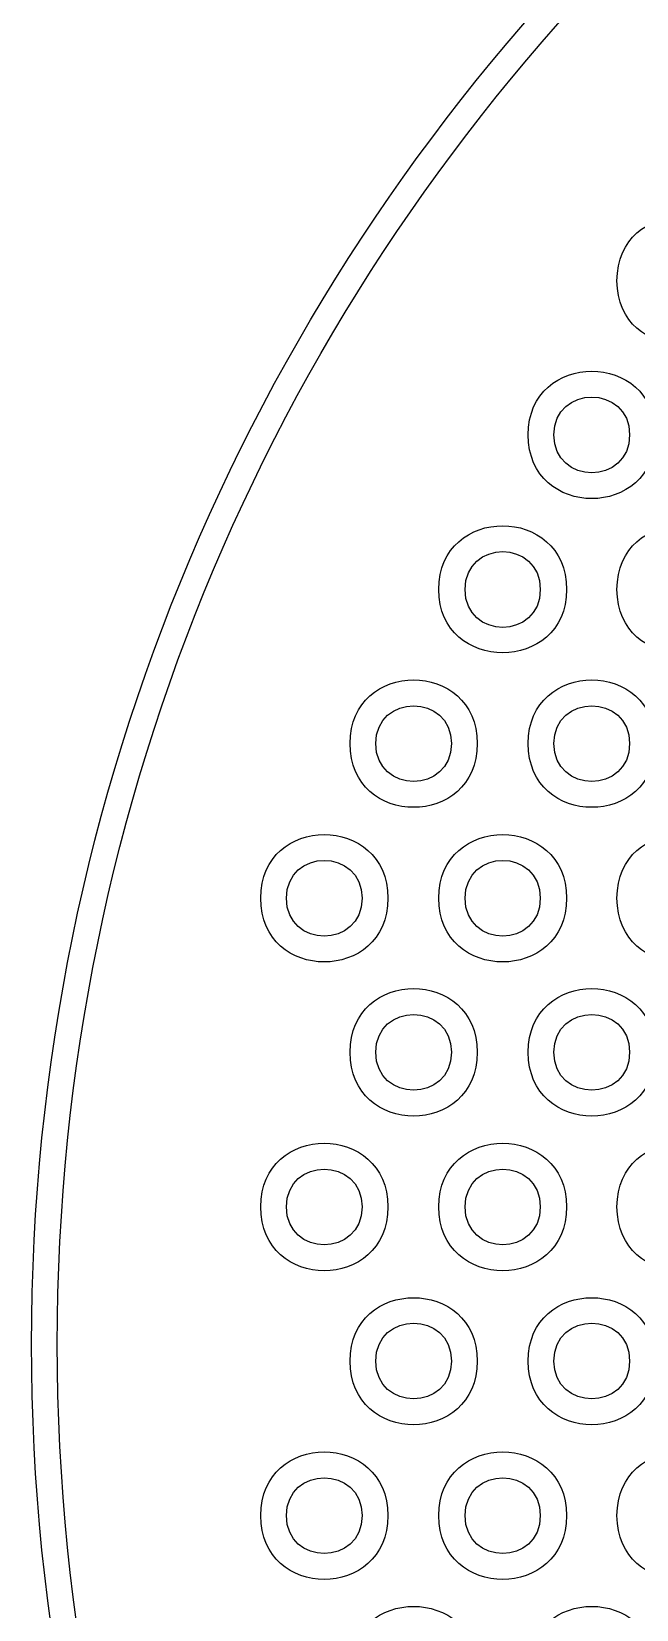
# Model space of a CAD drawing. Extents: x -12.2 to 12.2, y 340.7 to 359.5.
# Drawn here: x -1.429 to -1, y 351.955 to 353.074 of the extents above; entities that cross this region are included whole.
import ezdxf

# ---------------------------------------------------------------- set-up
doc = ezdxf.new("R2010")
doc.units = 0
doc.layers.get('0').update_dxf_attribs({"linetype": 'CONTINUOUS'})

msp = doc.modelspace()

# ---------------------------------------------------------------- linework, layer by layer
at = {"color": 5}
for points in [[(-1.004967, 352.78789), (-1.004967, 352.78789)], [(-1.068361, 352.678215), (-1.068361, 352.678215)], [(-1.049693, 352.678215), (-1.049693, 352.678215)], [(-1.131366, 352.568928), (-1.131366, 352.568928)], [(-1.113087, 352.568928), (-1.113087, 352.568928)], [(-1.004967, 352.568928), (-1.004967, 352.568928)], [(-1.19476, 352.459253), (-1.19476, 352.459253)], [(-1.176481, 352.459253), (-1.176481, 352.459253)], [(-1.068361, 352.459253), (-1.068361, 352.459253)], [(-1.049693, 352.459253), (-1.049693, 352.459253)], [(-1.131366, 352.349967), (-1.131366, 352.349967)], [(-1.113087, 352.349967), (-1.113087, 352.349967)], [(-1.004967, 352.349967), (-1.004967, 352.349967)], [(-1.19476, 352.240291), (-1.19476, 352.240291)], [(-1.176481, 352.240291), (-1.176481, 352.240291)], [(-1.068361, 352.240291), (-1.068361, 352.240291)], [(-1.049693, 352.240291), (-1.049693, 352.240291)], [(-1.131366, 352.131005), (-1.131366, 352.131005)], [(-1.113087, 352.131005), (-1.113087, 352.131005)], [(-1.004967, 352.131005), (-1.004967, 352.131005)], [(-1.19476, 352.02133), (-1.19476, 352.02133)], [(-1.176481, 352.02133), (-1.176481, 352.02133)], [(-1.068361, 352.02133), (-1.068361, 352.02133)], [(-1.049693, 352.02133), (-1.049693, 352.02133)]]:
    msp.add_lwpolyline(points, dxfattribs=at)
for points in [[(-1.429278, 352.143061), (-1.429278, 352.932568), (-0.789506, 353.572729), (0, 353.572729)], [(-1.410999, 352.143061), (-1.410999, 352.922456), (-0.779394, 353.55445), (0, 353.55445)], [(-1.013912, 352.897176), (-1.013912, 352.957459), (-0.923294, 352.957459), (-0.923294, 352.897176)], [(-0.923294, 352.897176), (-0.923294, 352.837282), (-1.013912, 352.837282), (-1.013912, 352.897176)], [(-1.076917, 352.78789), (-1.076917, 352.848172), (-0.986688, 352.848172), (-0.986688, 352.78789)], [(-1.058638, 352.78789), (-1.058638, 352.82367), (-1.004967, 352.82367), (-1.004967, 352.78789)], [(-0.986688, 352.78789), (-0.986688, 352.727607), (-1.076917, 352.727607), (-1.076917, 352.78789)], [(-1.004967, 352.78789), (-1.004967, 352.752109), (-1.058638, 352.752109), (-1.058638, 352.78789)], [(-1.140311, 352.678215), (-1.140311, 352.738497), (-1.049693, 352.738497), (-1.049693, 352.678215)], [(-1.013912, 352.678215), (-1.013912, 352.738497), (-0.923294, 352.738497), (-0.923294, 352.678215)], [(-1.121643, 352.678215), (-1.121643, 352.713995), (-1.068361, 352.713995), (-1.068361, 352.678215)], [(-1.049693, 352.678215), (-1.049693, 352.618321), (-1.140311, 352.618321), (-1.140311, 352.678215)], [(-1.068361, 352.678215), (-1.068361, 352.642434), (-1.121643, 352.642434), (-1.121643, 352.678215)], [(-0.923294, 352.678215), (-0.923294, 352.618321), (-1.013912, 352.618321), (-1.013912, 352.678215)], [(-1.203316, 352.568928), (-1.203316, 352.629211), (-1.113087, 352.629211), (-1.113087, 352.568928)], [(-1.076917, 352.568928), (-1.076917, 352.629211), (-0.986688, 352.629211), (-0.986688, 352.568928)], [(-1.185037, 352.568928), (-1.185037, 352.604709), (-1.131366, 352.604709), (-1.131366, 352.568928)], [(-1.058638, 352.568928), (-1.058638, 352.604709), (-1.004967, 352.604709), (-1.004967, 352.568928)], [(-1.113087, 352.568928), (-1.113087, 352.508646), (-1.203316, 352.508646), (-1.203316, 352.568928)], [(-1.131366, 352.568928), (-1.131366, 352.533148), (-1.185037, 352.533148), (-1.185037, 352.568928)], [(-0.986688, 352.568928), (-0.986688, 352.508646), (-1.076917, 352.508646), (-1.076917, 352.568928)], [(-1.004967, 352.568928), (-1.004967, 352.533148), (-1.058638, 352.533148), (-1.058638, 352.568928)], [(-1.26671, 352.459253), (-1.26671, 352.519535), (-1.176481, 352.519535), (-1.176481, 352.459253)], [(-1.140311, 352.459253), (-1.140311, 352.519535), (-1.049693, 352.519535), (-1.049693, 352.459253)], [(-1.013912, 352.459253), (-1.013912, 352.519535), (-0.923294, 352.519535), (-0.923294, 352.459253)], [(-1.248431, 352.459253), (-1.248431, 352.495033), (-1.19476, 352.495033), (-1.19476, 352.459253)], [(-1.121643, 352.459253), (-1.121643, 352.495033), (-1.068361, 352.495033), (-1.068361, 352.459253)], [(-1.176481, 352.459253), (-1.176481, 352.39897), (-1.26671, 352.39897), (-1.26671, 352.459253)], [(-1.19476, 352.459253), (-1.19476, 352.423472), (-1.248431, 352.423472), (-1.248431, 352.459253)], [(-1.049693, 352.459253), (-1.049693, 352.39897), (-1.140311, 352.39897), (-1.140311, 352.459253)], [(-1.068361, 352.459253), (-1.068361, 352.423472), (-1.121643, 352.423472), (-1.121643, 352.459253)], [(-0.923294, 352.459253), (-0.923294, 352.39897), (-1.013912, 352.39897), (-1.013912, 352.459253)], [(-1.203316, 352.349967), (-1.203316, 352.410249), (-1.113087, 352.410249), (-1.113087, 352.349967)], [(-1.076917, 352.349967), (-1.076917, 352.410249), (-0.986688, 352.410249), (-0.986688, 352.349967)], [(-1.185037, 352.349967), (-1.185037, 352.385747), (-1.131366, 352.385747), (-1.131366, 352.349967)], [(-1.058638, 352.349967), (-1.058638, 352.385747), (-1.004967, 352.385747), (-1.004967, 352.349967)], [(-1.113087, 352.349967), (-1.113087, 352.289684), (-1.203316, 352.289684), (-1.203316, 352.349967)], [(-1.131366, 352.349967), (-1.131366, 352.314186), (-1.185037, 352.314186), (-1.185037, 352.349967)], [(-0.986688, 352.349967), (-0.986688, 352.289684), (-1.076917, 352.289684), (-1.076917, 352.349967)], [(-1.004967, 352.349967), (-1.004967, 352.314186), (-1.058638, 352.314186), (-1.058638, 352.349967)], [(-1.26671, 352.240291), (-1.26671, 352.300574), (-1.176481, 352.300574), (-1.176481, 352.240291)], [(-1.140311, 352.240291), (-1.140311, 352.300574), (-1.049693, 352.300574), (-1.049693, 352.240291)], [(-1.013912, 352.240291), (-1.013912, 352.300574), (-0.923294, 352.300574), (-0.923294, 352.240291)], [(-1.248431, 352.240291), (-1.248431, 352.276072), (-1.19476, 352.276072), (-1.19476, 352.240291)], [(-1.121643, 352.240291), (-1.121643, 352.276072), (-1.068361, 352.276072), (-1.068361, 352.240291)], [(-1.176481, 352.240291), (-1.176481, 352.180009), (-1.26671, 352.180009), (-1.26671, 352.240291)], [(-1.19476, 352.240291), (-1.19476, 352.204511), (-1.248431, 352.204511), (-1.248431, 352.240291)], [(-1.049693, 352.240291), (-1.049693, 352.180009), (-1.140311, 352.180009), (-1.140311, 352.240291)], [(-1.068361, 352.240291), (-1.068361, 352.204511), (-1.121643, 352.204511), (-1.121643, 352.240291)], [(-0.923294, 352.240291), (-0.923294, 352.180009), (-1.013912, 352.180009), (-1.013912, 352.240291)], [(-1.203316, 352.131005), (-1.203316, 352.190899), (-1.113087, 352.190899), (-1.113087, 352.131005)], [(-1.076917, 352.131005), (-1.076917, 352.190899), (-0.986688, 352.190899), (-0.986688, 352.131005)], [(-1.185037, 352.131005), (-1.185037, 352.166786), (-1.131366, 352.166786), (-1.131366, 352.131005)], [(-1.058638, 352.131005), (-1.058638, 352.166786), (-1.004967, 352.166786), (-1.004967, 352.131005)], [(0, 350.713783), (-0.789506, 350.713783), (-1.429278, 351.353555), (-1.429278, 352.143061)], [(0, 350.732062), (-0.779394, 350.732062), (-1.410999, 351.364056), (-1.410999, 352.143061)], [(-1.113087, 352.131005), (-1.113087, 352.070722), (-1.203316, 352.070722), (-1.203316, 352.131005)], [(-1.131366, 352.131005), (-1.131366, 352.095224), (-1.185037, 352.095224), (-1.185037, 352.131005)], [(-0.986688, 352.131005), (-0.986688, 352.070722), (-1.076917, 352.070722), (-1.076917, 352.131005)], [(-1.004967, 352.131005), (-1.004967, 352.095224), (-1.058638, 352.095224), (-1.058638, 352.131005)], [(-1.26671, 352.02133), (-1.26671, 352.081612), (-1.176481, 352.081612), (-1.176481, 352.02133)], [(-1.140311, 352.02133), (-1.140311, 352.081612), (-1.049693, 352.081612), (-1.049693, 352.02133)], [(-1.013912, 352.02133), (-1.013912, 352.081612), (-0.923294, 352.081612), (-0.923294, 352.02133)], [(-1.248431, 352.02133), (-1.248431, 352.05711), (-1.19476, 352.05711), (-1.19476, 352.02133)], [(-1.121643, 352.02133), (-1.121643, 352.05711), (-1.068361, 352.05711), (-1.068361, 352.02133)], [(-1.176481, 352.02133), (-1.176481, 351.961047), (-1.26671, 351.961047), (-1.26671, 352.02133)], [(-1.19476, 352.02133), (-1.19476, 351.985549), (-1.248431, 351.985549), (-1.248431, 352.02133)], [(-1.049693, 352.02133), (-1.049693, 351.961047), (-1.140311, 351.961047), (-1.140311, 352.02133)], [(-1.068361, 352.02133), (-1.068361, 351.985549), (-1.121643, 351.985549), (-1.121643, 352.02133)], [(-0.923294, 352.02133), (-0.923294, 351.961047), (-1.013912, 351.961047), (-1.013912, 352.02133)], [(-1.203316, 351.912044), (-1.203316, 351.971937), (-1.113087, 351.971937), (-1.113087, 351.912044)], [(-1.076917, 351.912044), (-1.076917, 351.971937), (-0.986688, 351.971937), (-0.986688, 351.912044)]]:
    msp.add_open_spline(points, degree=3, dxfattribs=at)

doc.saveas('drawing.dxf')
